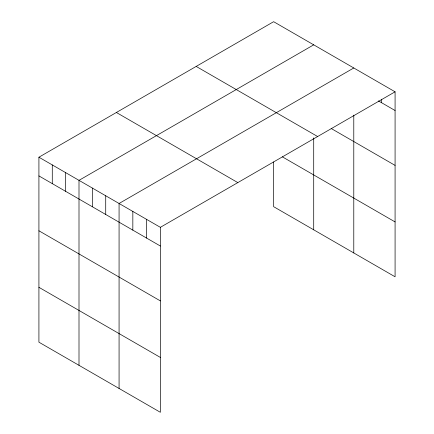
<?xml version="1.0" encoding="UTF-8"?>
<svg xmlns="http://www.w3.org/2000/svg" width="434" height="434" viewBox="0 0 434 434"><rect width="100%" height="100%" fill="white"/><g stroke="black" fill="none" stroke-linecap="round" stroke-linejoin="round"><path stroke-width="0.65" d="M38.919 157.211L160.363 227.324L160.363 412.3L38.919 342.187L38.919 157.211L273.637 21.7L395.081 91.813L395.081 276.789L273.637 206.676L273.637 161.963M313.711 44.838L78.999 180.349L78.999 365.325M353.786 67.975L119.073 203.486L119.073 388.463M160.363 227.324L395.081 91.813M378.448 100.91L395.081 110.513M331.137 128.469L395.081 165.387M196.179 66.418L317.623 136.531M282.35 156.837L395.081 221.92M116.377 112.493L237.821 182.606M38.919 175.911L160.363 246.024M38.919 230.785L160.363 300.898M38.919 287.313L160.363 357.432M381.312 99.229L381.312 102.57M353.786 115.129L353.786 252.951M313.711 137.925L313.711 229.814M146.6 219.382L146.6 238.082M132.837 211.434L132.837 230.134M105.717 195.772L105.717 214.472M92.355 188.063L92.355 206.763M65.637 172.634L65.637 191.334M52.281 164.925L52.281 183.625"/></g></svg>
